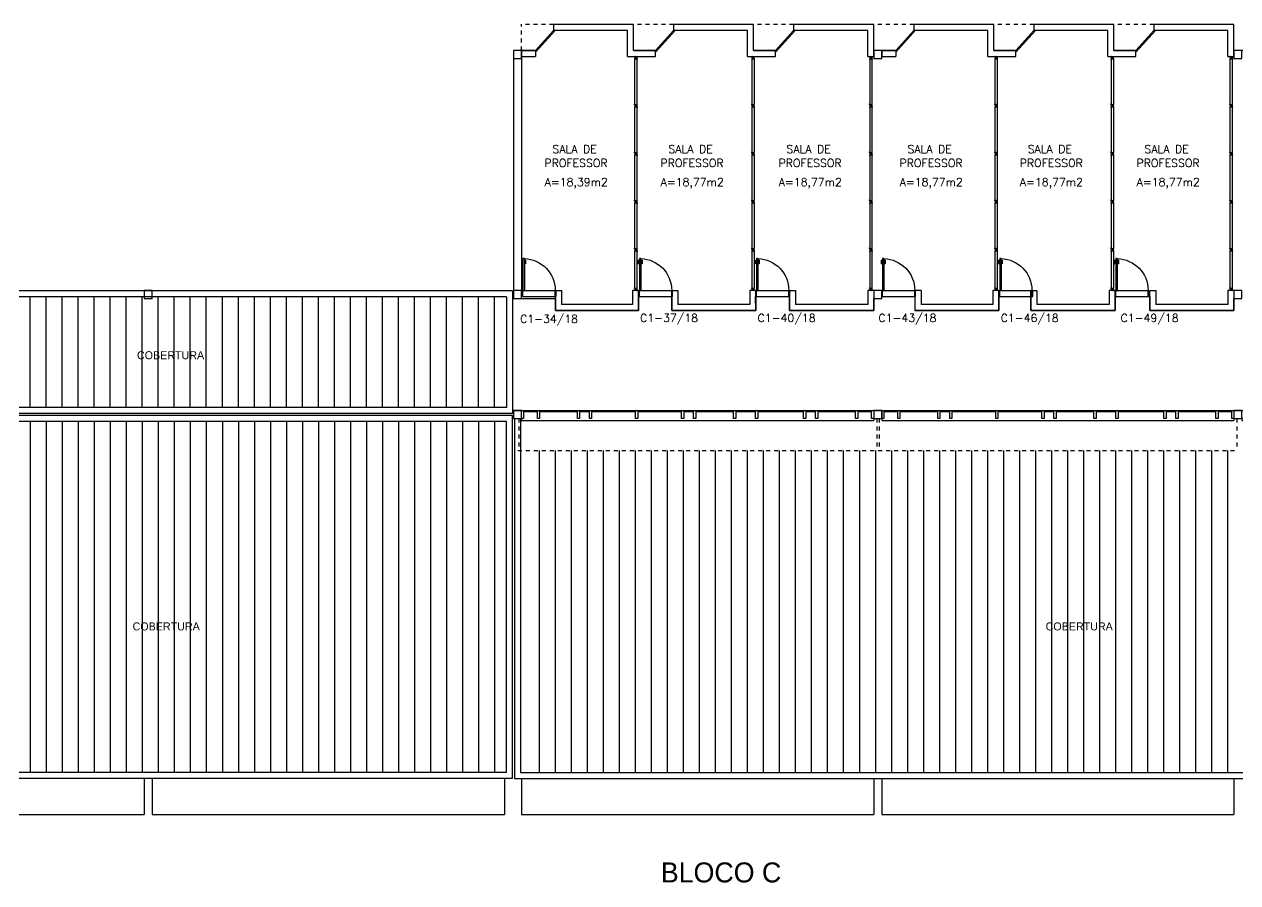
# Model space of a CAD drawing. Header units: centimetres. Extents: x -15 to 273, y 1 to 137.
# Drawn here: x 47.07 to 77.38, y 34.91 to 56.37 of the extents above; entities that cross this region are included whole.
import ezdxf

# ---------------------------------------------------------------- set-up
doc = ezdxf.new("R2010")
doc.units = ezdxf.units.CM
doc.header["$LTSCALE"] = 0.003
doc.header["$MEASUREMENT"] = 0
doc.linetypes.add('HIDDEN', pattern=[0.375, 0.25, -0.125])
doc.layers.get('0').update_dxf_attribs({"linetype": 'CONTINUOUS'})
for name, color, linetype in [('ALV', 2, 'CONTINUOUS'), ('ALVENARIA', 2, 'CONTINUOUS'), ('AREA', 2, 'CONTINUOUS'), ('COB', 1, 'CONTINUOUS'), ('DIV', 2, 'CONTINUOUS'), ('ENDEREÇO NOVO', 2, 'CONTINUOUS'), ('ESQ', 1, 'CONTINUOUS'), ('ESTRUT', 2, 'CONTINUOUS'), ('MACANETA', 2, 'CONTINUOUS'), ('MARCO', 2, 'CONTINUOUS'), ('PL-Áreas-Depto', 2, 'CONTINUOUS'), ('PORTA', 2, 'CONTINUOUS'), ('PROJ', 1, 'HIDDEN'), ('SOLEIRA', 1, 'CONTINUOUS'), ('TEXTO', 2, 'CONTINUOUS'), ('USO', 2, 'CONTINUOUS')]:
    doc.layers.add(name, color=color, linetype=linetype)
doc.styles.add('UNB-100', font='simplex.shx', dxfattribs={"height": 0.2})

# ---------------------------------------------------------------- blocks, each defined once
blk = doc.blocks.new('ESQ9')
at = {"layer": 'ALV'}
blk.add_line((-0.2, 0), (0, 0), dxfattribs=at)
at = {"layer": 'ESQ'}
for p, q in [((0.055, 0), (8.745, 0)), ((0, -0.2), (0, -0.25)), ((0, -0.25), (8.8, -0.25)), ((0.055, -0.025), (0.4, -0.025)), ((0.455, -0.025), (1.4, -0.025)), ((1.455, -0.025), (1.7, -0.025)), ((1.755, -0.025), (2.85, -0.025)), ((2.905, -0.025), (4, -0.025)), ((4.055, -0.025), (4.3, -0.025)), ((4.355, -0.025), (5.3, -0.025)), ((5.355, -0.025), (5.85, -0.025)), ((5.905, -0.025), (7.05, -0.025)), ((7.105, -0.025), (7.35, -0.025)), ((7.405, -0.025), (8.35, -0.025)), ((8.405, -0.025), (8.745, -0.025)), ((8.8, -0.2), (8.8, -0.25))]:
    blk.add_line(p, q, dxfattribs=at)
for points in [[(0, 0), (0.055, 0), (0.055, -0.2), (0, -0.2)], [(0.4, 0), (0.455, 0), (0.455, -0.2), (0.4, -0.2)], [(1.4, 0), (1.455, 0), (1.455, -0.2), (1.4, -0.2)], [(1.7, 0), (1.755, 0), (1.755, -0.2), (1.7, -0.2)], [(2.85, 0), (2.905, 0), (2.905, -0.2), (2.85, -0.2)], [(4, 0), (4.055, 0), (4.055, -0.2), (4, -0.2)], [(4.3, 0), (4.355, 0), (4.355, -0.2), (4.3, -0.2)], [(5.3, 0), (5.355, 0), (5.355, -0.2), (5.3, -0.2)], [(5.85, 0), (5.905, 0), (5.905, -0.2), (5.85, -0.2)], [(7.05, 0), (7.105, 0), (7.105, -0.2), (7.05, -0.2)], [(7.35, 0), (7.405, 0), (7.405, -0.2), (7.35, -0.2)], [(8.35, 0), (8.405, 0), (8.405, -0.2), (8.35, -0.2)], [(8.745, 0), (8.8, 0), (8.8, -0.2), (8.745, -0.2)]]:
    blk.add_lwpolyline(points, close=True, dxfattribs=at)
blk = doc.blocks.new('DOOR80')
at = {"layer": 'MACANETA', "color": 1}
for p, q in [((-0.015, -0.665), (-0.01, -0.665)), ((-0.015, -0.755), (-0.015, -0.665)), ((-0.015, -0.755), (0.012, -0.755)), ((-0.01, -0.755), (-0.01, -0.665)), ((-0.01, -0.735), (0.012, -0.735)), ((0.012, -0.763), (0.012, -0.728)), ((0.012, -0.728), (0.015, -0.728)), ((0.012, -0.763), (0.015, -0.763)), ((0.053, -0.728), (0.05, -0.728)), ((0.053, -0.763), (0.05, -0.763)), ((0.053, -0.763), (0.053, -0.728)), ((0.075, -0.735), (0.053, -0.735)), ((0.08, -0.755), (0.053, -0.755)), ((0.08, -0.665), (0.075, -0.665)), ((0.075, -0.755), (0.075, -0.665)), ((0.08, -0.755), (0.08, -0.665))]:
    blk.add_line(p, q, dxfattribs=at)
at = {"layer": 'PORTA'}
for p, q in [((0.015, -0.8), (0.015, 0)), ((0.015, 0), (0.05, 0)), ((0.05, -0.8), (0.05, 0)), ((0.05, -0.8), (0.015, -0.8))]:
    blk.add_line(p, q, dxfattribs=at)
at = {"layer": 'PORTA', "color": 1}
blk.add_arc((0.02, 0), 0.8, 272.1491, 0, dxfattribs=at)
blk = doc.blocks.new('PORTA80')
at = {"layer": 'MARCO'}
for p, q in [((0, 0), (0.02, 0)), ((0, -0.15), (0, 0)), ((0.02, -0.15), (0.02, 0)), ((-0.002, -0.15), (-0.002, -0.15)), ((-0.002, -0.15), (-0.002, -0.15)), ((-0.002, -0.15), (-0.002, -0.15)), ((0.02, -0.15), (0, -0.15)), ((0.005, 0), (0.005, 0)), ((0.005, 0), (0.005, 0)), ((0.827, 0), (0.847, 0)), ((0.827, -0.15), (0.827, 0)), ((0.827, -0.15), (0.847, -0.15)), ((0.828, 0), (0.828, 0)), ((0.828, 0), (0.828, 0)), ((0.828, 0), (0.828, 0)), ((0.828, -0.15), (0.828, -0.15)), ((0.828, -0.15), (0.828, -0.15)), ((0.828, -0.15), (0.828, -0.15)), ((0.847, -0.15), (0.847, 0))]:
    blk.add_line(p, q, dxfattribs=at)
at = {"layer": 'SOLEIRA'}
for p, q in [((0.02, -0.15), (0.828, -0.15)), ((0.048, 0), (0.828, 0))]:
    blk.add_line(p, q, dxfattribs=at)
at = {"layer": 'PORTA', "xscale": -1, "rotation": 179.9999999948552}
blk.add_blockref('DOOR80', (0.005, 0), dxfattribs=at)
blk = doc.blocks.new('MTDIV')
for p, q in [((-0.0285, 0.0185), (-0.0285, 0.0285)), ((-0.0185, 0.0285), (-0.0285, 0.0285)), ((-0.0265, 0.0185), (-0.0285, 0.0185)), ((-0.0265, 0.0235), (-0.0265, 0.0265)), ((-0.0265, 0.0265), (-0.0185, 0.0265)), ((-0.0265, 0.0235), (0.0265, 0.0235)), ((-0.0215, 0.0235), (-0.0265, 0.0235)), ((-0.0265, 0.0185), (-0.0265, 0.0215)), ((-0.0265, 0.0215), (-0.0235, 0.0215)), ((-0.0235, 0.0215), (-0.0235, -0.0215)), ((-0.0215, 0.0235), (-0.0215, 0.0215)), ((-0.0215, 0.0215), (0.0215, 0.0215)), ((-0.0215, 0.0195), (0.0195, 0.0195)), ((-0.0215, 0.0195), (-0.0215, -0.0195)), ((-0.0185, 0.0265), (-0.0185, 0.0285)), ((-0.0049, 0), (0.0049, 0)), ((0, -0.0049), (0, 0.0049)), ((0.0115, 0.0095), (0.0115, 0.0075)), ((0.0195, 0.0095), (0.0115, 0.0095)), ((0.0215, 0.0075), (0.0115, 0.0075)), ((0.0135, 0.0075), (0.0135, 0.0055)), ((0.0215, 0.0055), (0.0135, 0.0055)), ((0.0185, 0.0265), (0.0185, 0.0285)), ((0.0185, 0.0285), (0.0285, 0.0285)), ((0.0185, 0.0265), (0.0265, 0.0265)), ((0.0195, 0.0195), (0.0195, 0.0095)), ((0.0215, 0.0235), (0.0215, 0.0075)), ((0.0215, 0.0235), (0.0265, 0.0235)), ((0.0215, 0.0055), (0.0215, -0.0055)), ((0.0235, 0.0215), (0.0235, -0.0215)), ((0.0265, 0.0215), (0.0235, 0.0215)), ((0.0265, 0.0235), (0.0265, 0.0265)), ((0.0265, 0.0185), (0.0265, 0.0215)), ((0.0265, 0.0185), (0.0285, 0.0185)), ((0.0285, 0.0185), (0.0285, 0.0285)), ((-0.0285, -0.0185), (-0.0285, -0.0285)), ((-0.0285, -0.0185), (-0.0265, -0.0185)), ((-0.0185, -0.0285), (-0.0285, -0.0285)), ((-0.0265, -0.0185), (-0.0265, -0.0215)), ((-0.0265, -0.0215), (-0.0235, -0.0215)), ((0.0265, -0.0235), (-0.0265, -0.0235)), ((-0.0265, -0.0235), (-0.0265, -0.0265)), ((-0.0215, -0.0235), (-0.0265, -0.0235)), ((-0.0185, -0.0265), (-0.0265, -0.0265)), ((-0.0215, -0.0195), (0.0195, -0.0195)), ((-0.0215, -0.0215), (0.0215, -0.0215)), ((-0.0215, -0.0215), (-0.0215, -0.0235)), ((-0.0185, -0.0265), (-0.0185, -0.0285)), ((0.0115, -0.0075), (0.0115, -0.0095)), ((0.0215, -0.0075), (0.0115, -0.0075)), ((0.0195, -0.0095), (0.0115, -0.0095)), ((0.0135, -0.0055), (0.0135, -0.0075)), ((0.0215, -0.0055), (0.0135, -0.0055)), ((0.0185, -0.0265), (0.0185, -0.0285)), ((0.0265, -0.0265), (0.0185, -0.0265)), ((0.0185, -0.0285), (0.0285, -0.0285)), ((0.0195, -0.0095), (0.0195, -0.0195)), ((0.0215, -0.0075), (0.0215, -0.0235)), ((0.0215, -0.0235), (0.0265, -0.0235)), ((0.0265, -0.0215), (0.0235, -0.0215)), ((0.0265, -0.0185), (0.0265, -0.0215)), ((0.0285, -0.0185), (0.0265, -0.0185)), ((0.0265, -0.0235), (0.0265, -0.0265)), ((0.0285, -0.0185), (0.0285, -0.0285))]:
    blk.add_line(p, q)
blk = doc.blocks.new('DIV12')
for p, q in [((-0.005, 0), (0.005, 0)), ((0, -0.005), (0, 0.005)), ((0.024, 0.018), (0.028, 0.018)), ((0.024, 0.018), (0.024, 0.016)), ((0.024, 0.016), (0.028, 0.016)), ((0.028, 0.03), (0.043, 0.03)), ((0.028, 0.018), (0.028, 0.03)), ((0.028, -0.017), (0.028, 0.016)), ((0.03, 0.028), (1.169, 0.028)), ((0.03, -0.029), (0.03, 0.028)), ((0.043, 0.03), (0.043, 0.028)), ((1.157, 0.03), (1.157, 0.028)), ((1.171, 0.03), (1.157, 0.03)), ((1.169, -0.029), (1.169, 0.028)), ((1.171, 0.018), (1.171, 0.03)), ((1.176, 0.018), (1.171, 0.018)), ((1.176, 0.016), (1.171, 0.016)), ((1.171, -0.017), (1.171, 0.016)), ((1.176, 0.018), (1.176, 0.016)), ((1.195, 0), (1.205, 0)), ((1.2, -0.005), (1.2, 0.005)), ((0.024, -0.017), (0.028, -0.017)), ((0.024, -0.017), (0.024, -0.019)), ((0.024, -0.019), (0.028, -0.019)), ((0.028, -0.031), (0.028, -0.019)), ((0.028, -0.031), (0.043, -0.031)), ((0.03, -0.029), (1.169, -0.029)), ((0.043, -0.029), (0.043, -0.031)), ((1.157, -0.029), (1.157, -0.031)), ((1.171, -0.031), (1.157, -0.031)), ((1.176, -0.017), (1.171, -0.017)), ((1.176, -0.019), (1.171, -0.019)), ((1.171, -0.031), (1.171, -0.019)), ((1.176, -0.017), (1.176, -0.019))]:
    blk.add_line(p, q)

msp = doc.modelspace()

# ---------------------------------------------------------------- linework, layer by layer
at = {"layer": 'ALV'}
for p, q in [((59.287, 55.517), (59.487, 55.517)), ((59.487, 55.717), (59.487, 55.517)), ((68.487, 55.717), (68.487, 55.567)), ((59.267, 49.711), (41.092, 49.711)), ((59.117, 49.561), (41.217, 49.561)), ((59.117, 49.561), (59.117, 46.792)), ((59.267, 49.711), (59.267, 46.642)), ((59.117, 46.792), (41.217, 46.792)), ((68.287, 46.692), (68.287, 46.542)), ((68.487, 46.692), (68.487, 46.542)), ((59.267, 46.642), (41.092, 46.642)), ((59.267, 46.592), (41.092, 46.592)), ((59.117, 46.442), (41.217, 46.442)), ((59.117, 37.667), (59.117, 46.442)), ((59.267, 37.517), (59.267, 46.592)), ((59.287, 46.517), (59.487, 46.517)), ((59.312, 46.517), (59.312, 37.516)), ((59.462, 46.517), (59.462, 37.666)), ((59.117, 37.667), (41.217, 37.667)), ((59.462, 37.666), (86.312, 37.666)), ((59.267, 37.517), (41.092, 37.517)), ((50.067, 37.517), (50.067, 36.617)), ((50.267, 37.517), (50.267, 36.617)), ((59.067, 37.517), (59.067, 36.617)), ((59.312, 37.516), (86.462, 37.516)), ((59.487, 37.517), (59.487, 36.617)), ((68.287, 37.517), (68.287, 36.617)), ((68.487, 37.517), (68.487, 36.617)), ((77.287, 37.517), (77.287, 36.617)), ((41.267, 36.617), (50.067, 36.617)), ((50.267, 36.617), (59.067, 36.617)), ((59.487, 36.617), (68.287, 36.617)), ((68.487, 36.617), (77.287, 36.617))]:
    msp.add_line(p, q, dxfattribs=at)
at = {"layer": 'ALVENARIA'}
for p, q in [((60.287, 56.367), (60.287, 56.217)), ((62.287, 56.367), (60.287, 56.367)), ((62.137, 56.217), (60.287, 56.217)), ((62.137, 55.567), (62.137, 56.217)), ((62.287, 55.717), (62.287, 56.367)), ((63.287, 56.367), (63.287, 56.217)), ((65.287, 56.367), (63.287, 56.367)), ((65.137, 56.217), (63.287, 56.217)), ((65.137, 55.567), (65.137, 56.217)), ((65.287, 55.717), (65.287, 56.367)), ((68.287, 56.367), (66.287, 56.367)), ((66.287, 56.367), (66.287, 56.217)), ((68.137, 56.217), (66.287, 56.217)), ((68.137, 55.567), (68.137, 56.217)), ((68.287, 55.567), (68.287, 56.367)), ((71.287, 56.367), (69.287, 56.367)), ((69.287, 56.367), (69.287, 56.217)), ((71.137, 56.217), (69.287, 56.217)), ((71.137, 55.567), (71.137, 56.217)), ((71.287, 55.717), (71.287, 56.367)), ((74.287, 56.367), (72.287, 56.367)), ((72.287, 56.367), (72.287, 56.217)), ((74.137, 56.217), (72.287, 56.217)), ((74.137, 55.567), (74.137, 56.217)), ((74.287, 55.717), (74.287, 56.367)), ((77.287, 56.367), (75.287, 56.367)), ((75.287, 56.367), (75.287, 56.217)), ((77.137, 56.217), (75.287, 56.217)), ((77.137, 55.567), (77.137, 56.217)), ((77.287, 55.567), (77.287, 56.367)), ((59.287, 55.517), (59.287, 49.717)), ((59.487, 55.717), (59.837, 55.717)), ((59.487, 55.567), (59.837, 55.567)), ((59.487, 55.517), (59.487, 49.717)), ((59.837, 55.717), (59.837, 55.567)), ((62.137, 55.567), (62.837, 55.567)), ((62.287, 55.717), (62.837, 55.717)), ((62.837, 55.567), (62.837, 55.717)), ((65.137, 55.567), (65.837, 55.567)), ((65.287, 55.717), (65.837, 55.717)), ((65.837, 55.567), (65.837, 55.717)), ((68.137, 55.567), (68.287, 55.567)), ((68.487, 55.717), (68.837, 55.717)), ((68.487, 55.567), (68.837, 55.567)), ((68.837, 55.717), (68.837, 55.567)), ((71.137, 55.567), (71.837, 55.567)), ((71.287, 55.717), (71.837, 55.717)), ((71.837, 55.567), (71.837, 55.717)), ((74.137, 55.567), (74.837, 55.567)), ((74.287, 55.717), (74.837, 55.717)), ((74.837, 55.567), (74.837, 55.717)), ((77.137, 55.567), (77.287, 55.567)), ((60.335, 49.217), (60.335, 49.717)), ((60.335, 49.717), (60.485, 49.717)), ((60.485, 49.717), (60.485, 49.367)), ((62.416, 49.717), (62.266, 49.717)), ((62.266, 49.717), (62.266, 49.367)), ((62.416, 49.717), (62.416, 49.217)), ((63.242, 49.217), (63.242, 49.717)), ((63.242, 49.717), (63.392, 49.717)), ((63.392, 49.717), (63.392, 49.367)), ((65.342, 49.717), (65.192, 49.717)), ((65.192, 49.717), (65.192, 49.367)), ((65.342, 49.717), (65.342, 49.217)), ((66.187, 49.217), (66.187, 49.717)), ((66.187, 49.717), (66.337, 49.717)), ((66.337, 49.717), (66.337, 49.367)), ((68.287, 49.717), (68.137, 49.717)), ((68.137, 49.717), (68.137, 49.367)), ((68.287, 49.717), (68.287, 49.217)), ((69.095, 49.717), (69.245, 49.717)), ((69.323, 49.217), (69.323, 49.717)), ((69.473, 49.717), (69.323, 49.717)), ((69.473, 49.717), (69.473, 49.367)), ((71.265, 49.717), (71.265, 49.367)), ((71.415, 49.717), (71.265, 49.717)), ((71.415, 49.717), (71.415, 49.217)), ((72.216, 49.717), (72.366, 49.717)), ((72.216, 49.217), (72.216, 49.717)), ((72.366, 49.717), (72.366, 49.367)), ((74.166, 49.717), (74.166, 49.367)), ((74.316, 49.717), (74.166, 49.717)), ((74.316, 49.717), (74.316, 49.217)), ((75.187, 49.717), (75.337, 49.717)), ((75.187, 49.217), (75.187, 49.717)), ((75.337, 49.717), (75.337, 49.367)), ((77.137, 49.717), (77.137, 49.367)), ((77.287, 49.717), (77.137, 49.717)), ((77.287, 49.717), (77.287, 49.217)), ((62.416, 49.217), (60.335, 49.217)), ((62.266, 49.367), (60.485, 49.367)), ((65.342, 49.217), (63.242, 49.217)), ((65.192, 49.367), (63.392, 49.367)), ((68.287, 49.217), (66.187, 49.217)), ((68.137, 49.367), (66.337, 49.367)), ((71.415, 49.217), (69.323, 49.217)), ((71.265, 49.367), (69.473, 49.367)), ((74.316, 49.217), (72.216, 49.217)), ((74.166, 49.367), (72.366, 49.367)), ((77.287, 49.217), (75.187, 49.217)), ((77.137, 49.367), (75.337, 49.367))]:
    msp.add_line(p, q, dxfattribs=at)
at = {"layer": 'COB'}
for p, q in [((47.217, 46.792), (47.217, 49.561)), ((47.617, 46.792), (47.617, 49.561)), ((48.017, 46.792), (48.017, 49.561)), ((48.417, 46.792), (48.417, 49.561)), ((48.817, 46.792), (48.817, 49.561)), ((49.217, 46.792), (49.217, 49.561)), ((49.617, 46.792), (49.617, 49.561)), ((50.017, 46.792), (50.017, 49.561)), ((50.417, 46.792), (50.417, 49.561)), ((50.817, 46.792), (50.817, 49.561)), ((51.217, 46.792), (51.217, 49.561)), ((51.617, 46.792), (51.617, 49.561)), ((52.017, 46.792), (52.017, 49.561)), ((52.417, 46.792), (52.417, 49.561)), ((52.817, 46.792), (52.817, 49.561)), ((53.217, 46.792), (53.217, 49.561)), ((53.617, 46.792), (53.617, 49.561)), ((54.017, 46.792), (54.017, 49.561)), ((54.417, 46.792), (54.417, 49.561)), ((54.817, 46.792), (54.817, 49.561)), ((55.217, 46.792), (55.217, 49.561)), ((55.617, 46.792), (55.617, 49.561)), ((56.017, 46.792), (56.017, 49.561)), ((56.417, 46.792), (56.417, 49.561)), ((56.817, 46.792), (56.817, 49.561)), ((57.217, 46.792), (57.217, 49.561)), ((57.617, 46.792), (57.617, 49.561)), ((57.617, 46.792), (57.617, 49.561)), ((58.017, 46.792), (58.017, 49.561)), ((58.417, 46.792), (58.417, 49.561)), ((58.817, 46.792), (58.817, 49.561)), ((47.217, 46.442), (47.217, 37.667)), ((47.617, 46.442), (47.617, 37.667)), ((48.017, 46.442), (48.017, 37.667)), ((48.417, 46.442), (48.417, 37.667)), ((48.817, 46.442), (48.817, 37.667)), ((49.217, 46.442), (49.217, 37.667)), ((49.617, 46.442), (49.617, 37.667)), ((50.017, 46.442), (50.017, 37.667)), ((50.417, 46.442), (50.417, 37.667)), ((50.817, 46.442), (50.817, 37.667)), ((51.217, 46.442), (51.217, 37.667)), ((51.617, 46.442), (51.617, 37.667)), ((52.017, 46.442), (52.017, 37.667)), ((52.417, 46.442), (52.417, 37.667)), ((52.817, 46.442), (52.817, 37.667)), ((53.217, 46.442), (53.217, 37.667)), ((53.617, 46.442), (53.617, 37.667)), ((54.017, 46.442), (54.017, 37.667)), ((54.417, 46.442), (54.417, 37.667)), ((54.817, 46.442), (54.817, 37.667)), ((55.217, 46.442), (55.217, 37.667)), ((55.617, 46.442), (55.617, 37.667)), ((56.017, 46.442), (56.017, 37.667)), ((56.417, 46.442), (56.417, 37.667)), ((56.817, 46.442), (56.817, 37.667)), ((57.217, 46.442), (57.217, 37.667)), ((57.617, 46.442), (57.617, 37.667)), ((58.017, 46.442), (58.017, 37.667)), ((58.417, 46.442), (58.417, 37.667)), ((58.817, 46.442), (58.817, 37.667)), ((59.937, 37.666), (59.937, 45.717)), ((60.337, 37.666), (60.337, 45.717)), ((60.737, 37.666), (60.737, 45.717)), ((61.137, 37.666), (61.137, 45.717)), ((61.537, 37.666), (61.537, 45.717)), ((61.937, 37.666), (61.937, 45.717)), ((62.337, 37.666), (62.337, 45.717)), ((62.737, 37.666), (62.737, 45.717)), ((63.137, 37.666), (63.137, 45.717)), ((63.537, 37.666), (63.537, 45.717)), ((63.937, 37.666), (63.937, 45.717)), ((64.337, 37.666), (64.337, 45.717)), ((64.737, 37.666), (64.737, 45.717)), ((65.137, 37.666), (65.137, 45.717)), ((65.537, 37.666), (65.537, 45.717)), ((65.937, 37.666), (65.937, 45.717)), ((66.337, 37.666), (66.337, 45.717)), ((66.737, 37.666), (66.737, 45.717)), ((67.137, 37.666), (67.137, 45.717)), ((67.537, 37.666), (67.537, 45.717)), ((67.937, 37.666), (67.937, 45.717)), ((68.337, 37.666), (68.337, 45.717)), ((68.737, 37.666), (68.737, 45.717)), ((69.137, 37.666), (69.137, 45.717)), ((69.537, 37.666), (69.537, 45.717)), ((69.937, 37.666), (69.937, 45.717)), ((70.337, 37.666), (70.337, 45.717)), ((70.737, 37.666), (70.737, 45.717)), ((71.137, 37.666), (71.137, 45.717)), ((71.537, 37.666), (71.537, 45.717)), ((71.937, 37.666), (71.937, 45.717)), ((72.337, 37.666), (72.337, 45.717)), ((72.737, 37.666), (72.737, 45.717)), ((73.137, 37.666), (73.137, 45.717)), ((73.537, 37.666), (73.537, 45.717)), ((73.937, 37.666), (73.937, 45.717)), ((74.337, 37.666), (74.337, 45.717)), ((74.737, 37.666), (74.737, 45.717)), ((75.137, 37.666), (75.137, 45.717)), ((75.537, 37.666), (75.537, 45.717)), ((75.937, 37.666), (75.937, 45.717)), ((76.337, 37.666), (76.337, 45.717)), ((76.737, 37.666), (76.737, 45.717)), ((77.137, 37.666), (77.137, 45.717))]:
    msp.add_line(p, q, dxfattribs=at)
at = {"layer": 'DIV'}
for p, q in [((62.314, 50.707), (62.314, 50.693)), ((62.314, 50.707), (62.326, 50.707)), ((62.316, 50.693), (62.314, 50.693)), ((62.316, 50.705), (62.316, 49.775)), ((62.316, 50.705), (62.373, 50.705)), ((62.326, 50.712), (62.326, 50.707)), ((62.328, 50.712), (62.326, 50.712)), ((62.328, 50.712), (62.328, 50.707)), ((62.328, 50.707), (62.361, 50.707)), ((62.34, 50.736), (62.35, 50.736)), ((62.345, 50.741), (62.345, 50.73)), ((62.361, 50.712), (62.361, 50.707)), ((62.363, 50.712), (62.361, 50.712)), ((62.363, 50.712), (62.363, 50.707)), ((62.363, 50.707), (62.375, 50.707)), ((62.373, 50.705), (62.373, 49.775)), ((62.375, 50.693), (62.373, 50.693)), ((62.375, 50.707), (62.375, 50.693)), ((65.24, 50.707), (65.24, 50.693)), ((65.24, 50.707), (65.252, 50.707)), ((65.242, 50.693), (65.24, 50.693)), ((65.242, 50.705), (65.242, 49.775)), ((65.242, 50.705), (65.299, 50.705)), ((65.252, 50.712), (65.252, 50.707)), ((65.254, 50.712), (65.252, 50.712)), ((65.254, 50.712), (65.254, 50.707)), ((65.254, 50.707), (65.287, 50.707)), ((65.266, 50.736), (65.276, 50.736)), ((65.271, 50.741), (65.271, 50.73)), ((65.287, 50.712), (65.287, 50.707)), ((65.289, 50.712), (65.287, 50.712)), ((65.289, 50.712), (65.289, 50.707)), ((65.289, 50.707), (65.301, 50.707)), ((65.299, 50.705), (65.299, 49.775)), ((65.301, 50.693), (65.299, 50.693)), ((65.301, 50.707), (65.301, 50.693)), ((68.185, 50.707), (68.185, 50.693)), ((68.185, 50.707), (68.197, 50.707)), ((68.187, 50.693), (68.185, 50.693)), ((68.187, 50.705), (68.187, 49.775)), ((68.187, 50.705), (68.244, 50.705)), ((68.197, 50.712), (68.197, 50.707)), ((68.199, 50.712), (68.197, 50.712)), ((68.199, 50.712), (68.199, 50.707)), ((68.199, 50.707), (68.232, 50.707)), ((68.211, 50.736), (68.221, 50.736)), ((68.216, 50.741), (68.216, 50.73)), ((68.232, 50.712), (68.232, 50.707)), ((68.234, 50.712), (68.232, 50.712)), ((68.234, 50.712), (68.234, 50.707)), ((68.234, 50.707), (68.246, 50.707)), ((68.244, 50.705), (68.244, 49.775)), ((68.246, 50.693), (68.244, 50.693)), ((68.246, 50.707), (68.246, 50.693)), ((71.314, 50.707), (71.314, 50.693)), ((71.314, 50.707), (71.326, 50.707)), ((71.316, 50.693), (71.314, 50.693)), ((71.316, 50.705), (71.316, 49.775)), ((71.316, 50.705), (71.373, 50.705)), ((71.326, 50.712), (71.326, 50.707)), ((71.328, 50.712), (71.326, 50.712)), ((71.328, 50.712), (71.328, 50.707)), ((71.328, 50.707), (71.361, 50.707)), ((71.339, 50.736), (71.349, 50.736)), ((71.344, 50.741), (71.344, 50.73)), ((71.361, 50.712), (71.361, 50.707)), ((71.363, 50.712), (71.361, 50.712)), ((71.363, 50.712), (71.363, 50.707)), ((71.363, 50.707), (71.375, 50.707)), ((71.373, 50.705), (71.373, 49.775)), ((71.375, 50.693), (71.373, 50.693)), ((71.375, 50.707), (71.375, 50.693)), ((74.215, 50.707), (74.215, 50.693)), ((74.215, 50.707), (74.227, 50.707)), ((74.217, 50.693), (74.215, 50.693)), ((74.217, 50.705), (74.217, 49.775)), ((74.217, 50.705), (74.274, 50.705)), ((74.227, 50.712), (74.227, 50.707)), ((74.229, 50.712), (74.227, 50.712)), ((74.229, 50.712), (74.229, 50.707)), ((74.229, 50.707), (74.262, 50.707)), ((74.24, 50.736), (74.251, 50.736)), ((74.246, 50.741), (74.246, 50.73)), ((74.262, 50.712), (74.262, 50.707)), ((74.264, 50.712), (74.262, 50.712)), ((74.264, 50.712), (74.264, 50.707)), ((74.264, 50.707), (74.276, 50.707)), ((74.274, 50.705), (74.274, 49.775)), ((74.276, 50.693), (74.274, 50.693)), ((74.276, 50.707), (74.276, 50.693)), ((77.185, 50.707), (77.185, 50.693)), ((77.185, 50.707), (77.197, 50.707)), ((77.187, 50.693), (77.185, 50.693)), ((77.187, 50.705), (77.187, 49.775)), ((77.187, 50.705), (77.244, 50.705)), ((77.197, 50.712), (77.197, 50.707)), ((77.199, 50.712), (77.197, 50.712)), ((77.199, 50.712), (77.199, 50.707)), ((77.199, 50.707), (77.232, 50.707)), ((77.211, 50.736), (77.221, 50.736)), ((77.216, 50.741), (77.216, 50.73)), ((77.232, 50.712), (77.232, 50.707)), ((77.234, 50.712), (77.232, 50.712)), ((77.234, 50.712), (77.234, 50.707)), ((77.234, 50.707), (77.246, 50.707)), ((77.244, 50.705), (77.244, 49.775)), ((77.246, 50.693), (77.244, 50.693)), ((77.246, 50.707), (77.246, 50.693)), ((62.316, 49.787), (62.314, 49.787)), ((62.314, 49.773), (62.314, 49.787)), ((62.314, 49.773), (62.326, 49.773)), ((62.316, 49.775), (62.373, 49.775)), ((62.326, 49.768), (62.326, 49.773)), ((62.328, 49.768), (62.326, 49.768)), ((62.328, 49.773), (62.361, 49.773)), ((62.328, 49.768), (62.328, 49.773)), ((62.34, 49.744), (62.35, 49.744)), ((62.345, 49.749), (62.345, 49.739)), ((62.361, 49.768), (62.361, 49.773)), ((62.363, 49.768), (62.361, 49.768)), ((62.363, 49.773), (62.375, 49.773)), ((62.363, 49.768), (62.363, 49.773)), ((62.375, 49.787), (62.373, 49.787)), ((62.375, 49.773), (62.375, 49.787)), ((65.242, 49.787), (65.24, 49.787)), ((65.24, 49.773), (65.24, 49.787)), ((65.24, 49.773), (65.252, 49.773)), ((65.242, 49.775), (65.299, 49.775)), ((65.252, 49.768), (65.252, 49.773)), ((65.254, 49.768), (65.252, 49.768)), ((65.254, 49.773), (65.287, 49.773)), ((65.254, 49.768), (65.254, 49.773)), ((65.266, 49.744), (65.276, 49.744)), ((65.271, 49.749), (65.271, 49.739)), ((65.287, 49.768), (65.287, 49.773)), ((65.289, 49.768), (65.287, 49.768)), ((65.289, 49.773), (65.301, 49.773)), ((65.289, 49.768), (65.289, 49.773)), ((65.301, 49.787), (65.299, 49.787)), ((65.301, 49.773), (65.301, 49.787)), ((68.187, 49.787), (68.185, 49.787)), ((68.185, 49.773), (68.185, 49.787)), ((68.185, 49.773), (68.197, 49.773)), ((68.187, 49.775), (68.244, 49.775)), ((68.197, 49.768), (68.197, 49.773)), ((68.199, 49.768), (68.197, 49.768)), ((68.199, 49.773), (68.232, 49.773)), ((68.199, 49.768), (68.199, 49.773)), ((68.211, 49.744), (68.221, 49.744)), ((68.216, 49.749), (68.216, 49.739)), ((68.232, 49.768), (68.232, 49.773)), ((68.234, 49.768), (68.232, 49.768)), ((68.234, 49.773), (68.246, 49.773)), ((68.234, 49.768), (68.234, 49.773)), ((68.246, 49.787), (68.244, 49.787)), ((68.246, 49.773), (68.246, 49.787)), ((71.316, 49.787), (71.314, 49.787)), ((71.314, 49.773), (71.314, 49.787)), ((71.314, 49.773), (71.326, 49.773)), ((71.316, 49.775), (71.373, 49.775)), ((71.326, 49.768), (71.326, 49.773)), ((71.328, 49.768), (71.326, 49.768)), ((71.328, 49.773), (71.361, 49.773)), ((71.328, 49.768), (71.328, 49.773)), ((71.339, 49.744), (71.349, 49.744)), ((71.344, 49.749), (71.344, 49.739)), ((71.361, 49.768), (71.361, 49.773)), ((71.363, 49.768), (71.361, 49.768)), ((71.363, 49.773), (71.375, 49.773)), ((71.363, 49.768), (71.363, 49.773)), ((71.375, 49.787), (71.373, 49.787)), ((71.375, 49.773), (71.375, 49.787)), ((74.217, 49.787), (74.215, 49.787)), ((74.215, 49.773), (74.215, 49.787)), ((74.215, 49.773), (74.227, 49.773)), ((74.217, 49.775), (74.274, 49.775)), ((74.227, 49.768), (74.227, 49.773)), ((74.229, 49.768), (74.227, 49.768)), ((74.229, 49.773), (74.262, 49.773)), ((74.229, 49.768), (74.229, 49.773)), ((74.24, 49.744), (74.251, 49.744)), ((74.245, 49.749), (74.245, 49.739)), ((74.262, 49.768), (74.262, 49.773)), ((74.264, 49.768), (74.262, 49.768)), ((74.264, 49.773), (74.276, 49.773)), ((74.264, 49.768), (74.264, 49.773)), ((74.276, 49.787), (74.274, 49.787)), ((74.276, 49.773), (74.276, 49.787)), ((77.187, 49.787), (77.185, 49.787)), ((77.185, 49.773), (77.185, 49.787)), ((77.185, 49.773), (77.197, 49.773)), ((77.187, 49.775), (77.244, 49.775)), ((77.197, 49.768), (77.197, 49.773)), ((77.199, 49.768), (77.197, 49.768)), ((77.199, 49.773), (77.232, 49.773)), ((77.199, 49.768), (77.199, 49.773)), ((77.211, 49.744), (77.221, 49.744)), ((77.216, 49.749), (77.216, 49.739)), ((77.232, 49.768), (77.232, 49.773)), ((77.234, 49.768), (77.232, 49.768)), ((77.234, 49.773), (77.246, 49.773)), ((77.234, 49.768), (77.234, 49.773)), ((77.246, 49.787), (77.244, 49.787)), ((77.246, 49.773), (77.246, 49.787))]:
    msp.add_line(p, q, dxfattribs=at)
at = {"layer": 'ESQ'}
for p, q in [((60.327, 56.217), (59.837, 55.672)), ((60.287, 56.217), (59.837, 55.717)), ((63.327, 56.217), (62.837, 55.672)), ((63.287, 56.217), (62.837, 55.717)), ((66.287, 56.217), (65.837, 55.717)), ((66.327, 56.217), (65.837, 55.672)), ((69.327, 56.217), (68.837, 55.672)), ((69.287, 56.217), (68.837, 55.717)), ((72.327, 56.217), (71.837, 55.672)), ((72.287, 56.217), (71.837, 55.717)), ((75.287, 56.217), (74.837, 55.717)), ((75.327, 56.217), (74.837, 55.672)), ((59.067, 37.517), (59.067, 37.467))]:
    msp.add_line(p, q, dxfattribs=at)
at = {"layer": 'ESTRUT'}
for points in [[(59.487, 55.717), (59.287, 55.717), (59.287, 55.517), (59.487, 55.517)], [(68.487, 55.717), (68.287, 55.717), (68.287, 55.517), (68.487, 55.517)], [(77.487, 55.717), (77.287, 55.717), (77.287, 55.517), (77.487, 55.517)], [(50.267, 49.717), (50.067, 49.717), (50.067, 49.517), (50.267, 49.517)], [(59.487, 49.717), (59.287, 49.717), (59.287, 49.517), (59.487, 49.517)], [(68.487, 49.717), (68.287, 49.717), (68.287, 49.517), (68.487, 49.517)], [(77.487, 49.717), (77.287, 49.717), (77.287, 49.517), (77.487, 49.517)], [(59.487, 46.717), (59.287, 46.717), (59.287, 46.517), (59.487, 46.517)], [(68.487, 46.717), (68.287, 46.717), (68.287, 46.517), (68.487, 46.517)], [(77.487, 46.717), (77.287, 46.717), (77.287, 46.517), (77.487, 46.517)]]:
    msp.add_lwpolyline(points, close=True, dxfattribs=at)
at = {"layer": 'MARCO'}
msp.add_line((68.542, 46.542), (68.542, 46.532), dxfattribs=at)
at = {"layer": 'PL-Áreas-Depto'}
msp.add_lwpolyline([(77.837, 55.717), (77.287, 55.717), (77.287, 56.367), (75.287, 56.367), (75.287, 56.217), (74.837, 55.717), (74.287, 55.717), (74.287, 56.367), (72.287, 56.367), (72.287, 56.217), (71.837, 55.717), (71.287, 55.717), (71.287, 56.367), (69.287, 56.367), (69.287, 56.217), (68.837, 55.717), (68.287, 55.717), (68.287, 56.367), (66.287, 56.367), (66.287, 56.217), (65.837, 55.717), (65.287, 55.717), (65.287, 56.367), (63.287, 56.367), (63.287, 56.217), (62.837, 55.717), (62.287, 55.717), (62.287, 56.367), (60.287, 56.367), (60.287, 56.217), (59.837, 55.717), (59.287, 55.717), (59.287, 49.517), (60.335, 49.517), (60.335, 49.217), (62.416, 49.217), (62.413, 49.567), (63.242, 49.567), (63.242, 49.217), (65.342, 49.217), (65.339, 49.567), (66.188, 49.567), (66.187, 49.217), (68.287, 49.217), (68.287, 49.517), (68.487, 49.517), (68.487, 49.567), (69.313, 49.567), (69.315, 49.217), (71.415, 49.217), (71.415, 49.567), (72.216, 49.567), (72.216, 49.217), (74.316, 49.217), (74.316, 49.567), (75.187, 49.567), (75.187, 49.217), (77.287, 49.217), (77.287, 49.517), (77.487, 49.517)], dxfattribs=at)
at = {"layer": 'PROJ'}
for p, q in [((59.487, 55.717), (59.487, 56.371)), ((60.287, 56.367), (59.489, 56.367)), ((63.287, 56.367), (62.287, 56.367)), ((66.287, 56.367), (65.287, 56.367)), ((69.287, 56.367), (68.287, 56.367)), ((72.287, 56.367), (71.287, 56.367)), ((75.287, 56.367), (74.287, 56.367)), ((59.425, 46.514), (59.425, 45.717)), ((68.362, 46.517), (68.362, 45.717)), ((68.425, 46.514), (68.425, 45.717)), ((77.362, 46.517), (77.362, 45.717)), ((59.4, 45.717), (68.362, 45.717)), ((68.4, 45.717), (77.362, 45.717))]:
    msp.add_line(p, q, dxfattribs=at)

# ---------------------------------------------------------------- block references
at = {"layer": 'ALV'}
for name, p in [('PORTA80', (59.506, 49.717)), ('PORTA80', (62.416, 49.717)), ('PORTA80', (65.342, 49.717)), ('PORTA80', (68.487, 49.717)), ('PORTA80', (71.415, 49.717)), ('PORTA80', (74.316, 49.717)), ('ESQ9', (59.487, 46.717)), ('ESQ9', (68.487, 46.717)), ('ESQ9', (77.487, 46.717))]:
    msp.add_blockref(name, p, dxfattribs=at)
at = {"layer": 'DIV', "rotation": 270}
for p in [(62.345, 55.536), (65.271, 55.536), (68.216, 55.536), (71.344, 55.536), (74.246, 55.536), (77.216, 55.536), (62.345, 54.336), (65.271, 54.336), (68.216, 54.336), (71.344, 54.336), (74.246, 54.336), (77.216, 54.336), (62.345, 53.136), (65.271, 53.136), (68.216, 53.136), (71.344, 53.136), (74.246, 53.136), (77.216, 53.136), (62.345, 51.936), (65.271, 51.936), (68.216, 51.936), (71.344, 51.936), (74.246, 51.936), (77.216, 51.936)]:
    msp.add_blockref('DIV12', p, dxfattribs=at)
at = {"layer": 'DIV'}
for p in [(62.345, 55.536), (65.271, 55.536), (68.216, 55.536), (71.344, 55.536), (74.246, 55.536), (77.216, 55.536), (62.345, 54.336), (65.271, 54.336), (68.216, 54.336), (71.344, 54.336), (74.246, 54.336), (77.216, 54.336), (62.345, 53.136), (65.271, 53.136), (68.216, 53.136), (71.344, 53.136), (74.246, 53.136), (77.216, 53.136), (62.345, 51.936), (65.271, 51.936), (68.216, 51.936), (71.344, 51.936), (74.246, 51.936), (77.216, 51.936), (62.345, 50.736), (65.271, 50.736), (68.216, 50.736), (71.344, 50.736), (74.246, 50.736), (77.216, 50.736), (62.345, 49.744), (65.271, 49.744), (68.216, 49.744), (71.344, 49.744), (74.245, 49.744), (77.216, 49.744)]:
    msp.add_blockref('MTDIV', p, dxfattribs=at)

# ---------------------------------------------------------------- texts
at = {"layer": 'ALV'}
for p in [(49.884, 47.998), (49.775, 41.22), (72.582, 41.22)]:
    msp.add_text('COBERTURA', height=0.2, dxfattribs=at).set_placement(p)
at = {"layer": 'AREA', "style": 'UNB-100'}
for s, p in [('A=18,39m2', (60.068, 52.327)), ('A=18,77m2', (62.965, 52.327)), ('A=18,77m2', (65.914, 52.327)), ('A=18,77m2', (68.936, 52.327)), ('A=18,77m2', (71.938, 52.327)), ('A=18,77m2', (74.856, 52.327))]:
    msp.add_text(s, height=0.2, dxfattribs=at).set_placement(p)
at = {"layer": 'ENDEREÇO NOVO', "style": 'UNB-100'}
for s, p in [('C1-34/18', (59.453, 48.906)), ('C1-37/18', (62.451, 48.929)), ('C1-40/18', (65.388, 48.929)), ('C1-43/18', (68.406, 48.929)), ('C1-46/18', (71.459, 48.929)), ('C1-49/18', (74.455, 48.929))]:
    msp.add_text(s, height=0.2, dxfattribs=at).set_placement(p)
at = {"layer": 'TEXTO', "style": 'UNB-100'}
for s, p in [('SALA DE', (60.264, 53.151)), ('SALA DE', (63.16, 53.151)), ('SALA DE', (66.109, 53.151)), ('SALA DE', (69.132, 53.151)), ('SALA DE', (72.133, 53.151)), ('SALA DE', (75.051, 53.151)), ('PROFESSOR', (60.064, 52.804)), ('PROFESSOR', (62.961, 52.804)), ('PROFESSOR', (65.91, 52.804)), ('PROFESSOR', (68.932, 52.804)), ('PROFESSOR', (71.934, 52.804)), ('PROFESSOR', (74.852, 52.804))]:
    msp.add_text(s, height=0.2, dxfattribs=at).set_placement(p)
at = {"layer": 'USO'}
msp.add_text('BLOCO C ', height=0.5, dxfattribs=at).set_placement((62.97, 34.92))

doc.saveas('drawing.dxf')
